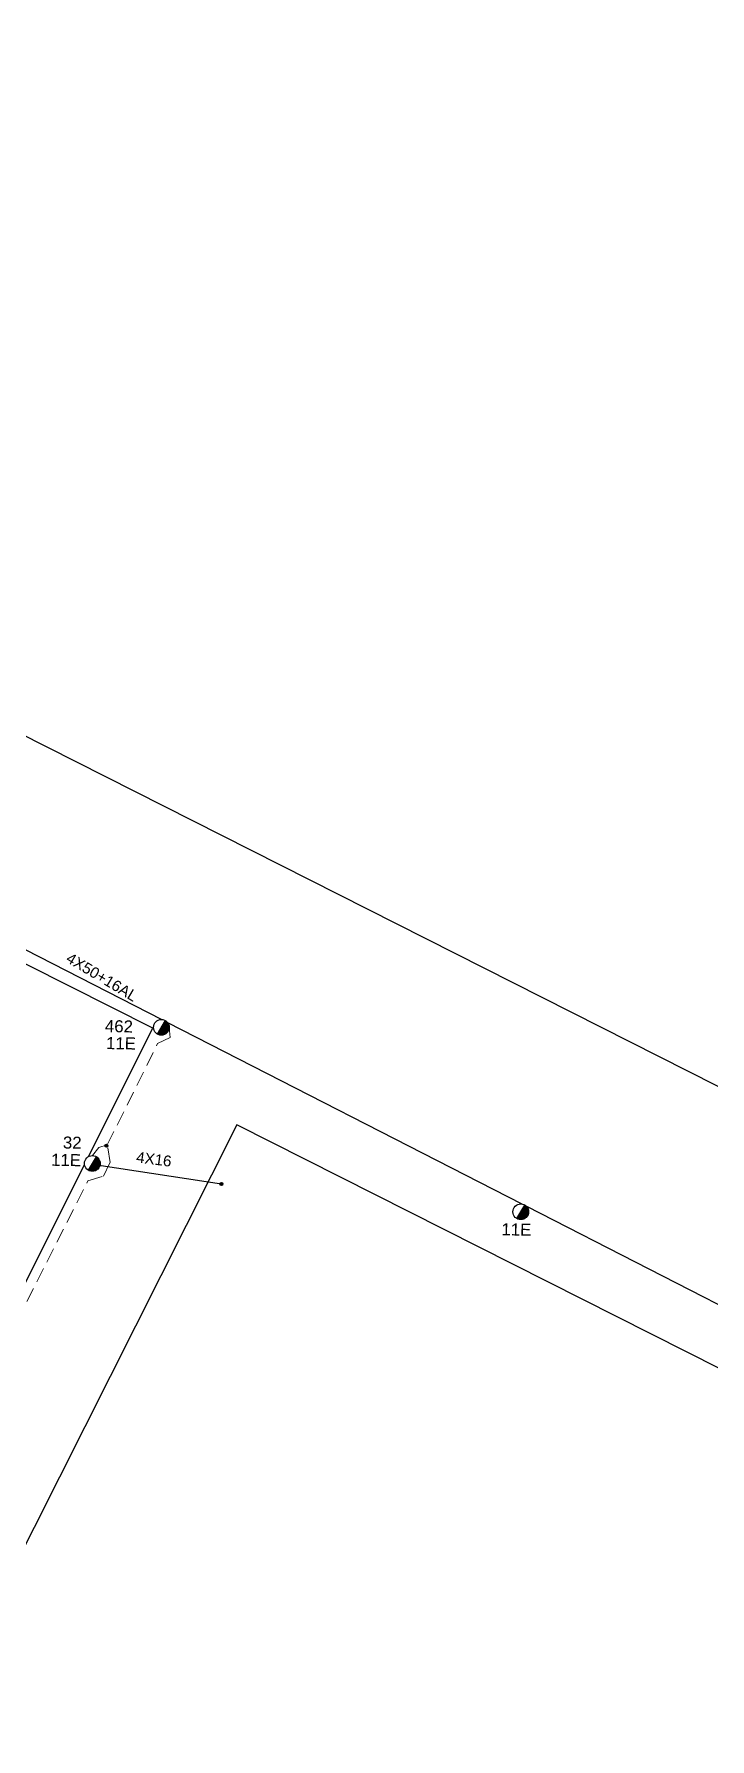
# Model space of a CAD drawing. Header units: millimetres. Extents: x 2875 to 4053, y 1200 to 1741.
# Drawn here: x 3473.7 to 3531.9, y 1447.6 to 1594.4 of the extents above; entities that cross this region are included whole.
import ezdxf

# ---------------------------------------------------------------- set-up
doc = ezdxf.new("R2010")
doc.units = ezdxf.units.MM
doc.linetypes.add('DASHED', pattern=[19.05, 12.7, -6.35])
doc.layers.add('Άγνωστα', color=7, linetype='Continuous', lineweight=5)
for name, color, linetype in [('Γυμνά εναέρια ΧΤ και ΦΟΠ (3Φ)   4x50+16AL', 7, 'Continuous'), ('Εναέρια παροχή ΧΤ 4x16', 7, 'Continuous'), ('Στύλος ΦΜ', 7, 'Continuous'), ('Στύλος ΦΜ @ 1', 7, 'Continuous'), ('Συνδέσεις', 7, 'Continuous'), ('Υπόβαθρο ΔΕΗ', 7, 'Continuous')]:
    doc.layers.add(name, color=color, linetype=linetype)
doc.styles.get("Standard").update_dxf_attribs({"font": 'ARIAL.TTF'})
doc.linetypes.add('SYN_LINE', pattern='A,0.5,-0.0001,["/\\/\\/\\/",Standard,S=0.1,R=0,X=0,Y=-0.05],-0.25', length=0.7501)

# ---------------------------------------------------------------- blocks, each defined once
blk = doc.blocks.new('_ΣΥΝΔΕΣΗ')
at = {"layer": 'Συνδέσεις', "linetype": 'SYN_LINE', "ltscale": 40}
blk.add_hatch(color=256, dxfattribs=at).paths.add_polyline_path([(0.5, -0.01, 1), (-0.5, -0.01, 1)])
at = {"layer": 'Συνδέσεις'}
blk.add_circle((0, -0.01), 0.5, dxfattribs=at)
blk = doc.blocks.new('ΥΠΑΡΧΩΝ ΤΣΙΜΕΝΤΕΝΙΟΣ ΣΤΥΛΟΣ')
at = {"layer": 'Στύλος ΦΜ'}
blk.add_hatch(color=256, dxfattribs=at).paths.add_polyline_path([(-1.29, -2.28, 0.574793), (2.62, 0, 0.268822), (1.3, 2.27)])
blk.add_line((-1.29, -2.28), (1.3, 2.27), dxfattribs=at)
blk.add_circle((0, 0), 2.62, dxfattribs=at)
at = {"layer": 'Στύλος ΦΜ', "flags": 4}
for tag, p in [('ΑΡΙΘΜΟΣ', (-4.68, 8.05)), ('ΤΥΠΟΣ', (-4.91, 3.03))]:
    blk.add_attdef(tag, p, '', height=4, dxfattribs=at)

msp = doc.modelspace()

# ---------------------------------------------------------------- linework, layer by layer
at = {"layer": 'Άγνωστα', "color": 1, "linetype": 'DASHED', "ltscale": 0.1}
for points in [[(3459.122, 1457.123), (3460.236, 1456.841), (3460.866, 1457.109), (3461.466, 1458.361), (3461.219, 1459.049), (3460.227, 1459.796), (3461.834, 1463.212), (3478.305, 1495.68), (3479.64, 1496.094), (3480.219, 1497.26), (3479.973, 1498.781), (3484.306, 1507.491), (3485.385, 1508.007), (3485.309, 1508.88)], [(3478.701, 1497.859), (3479.256, 1498.54), (3479.973, 1498.781)]]:
    msp.add_lwpolyline(points, dxfattribs=at)
at = {"layer": 'Γυμνά εναέρια ΧΤ και ΦΟΠ (3Φ)   4x50+16AL', "color": 1, "ltscale": 0.1}
for points in [[(3427.034, 1539.065), (3484.655, 1509.569)], [(3485.167, 1509.307), (3515.675, 1493.69)], [(3516.05, 1493.498), (3537.137, 1482.703)]]:
    msp.add_lwpolyline(points, dxfattribs=at)
at = {"layer": 'Εναέρια παροχή ΧΤ 4x16', "color": 1, "ltscale": 10}
msp.add_lwpolyline([(3479.272, 1497.002), (3479.458, 1496.998), (3489.793, 1495.411)], dxfattribs=at)
at = {"layer": 'Υπόβαθρο ΔΕΗ', "ltscale": 0.1}
msp.add_lwpolyline([(3544.468, 1707.688), (3528.479, 1697.216), (3512.135, 1686.477), (3508.288, 1689.436), (3471.173, 1657.116), (3426.417, 1618.089), (3400.959, 1595.92), (3382.026, 1579.924), (3562.541, 1488.659), (3581.02, 1531.217), (3584.201, 1530.682), (3602.253, 1592.476), (3611.325, 1623.345), (3621.855, 1658.158), (3623.577, 1682.334), (3625.312, 1706.779)], dxfattribs=at)
at = {"layer": 'Υπόβαθρο ΔΕΗ'}
for points in [[(3478.364, 1497.777), (3483.904, 1508.832), (3455.176, 1523.295), (3424.631, 1462.665), (3424.484, 1462.33), (3415.265, 1444.021), (3436.184, 1432.929), (3444.132, 1428.839), (3460.296, 1461.718), (3478.018, 1497.085)], [(3549.611, 1460.19), (3553.61, 1468.966), (3491.137, 1500.511), (3471.508, 1461.526), (3458.308, 1434.659), (3453.086, 1424.08), (3477.34, 1411.335), (3495.846, 1443.317), (3506.394, 1437.304), (3488.033, 1405.471), (3511.705, 1393.327), (3529.164, 1421.332), (3539.296, 1437.46), (3543.606, 1446.597), (3549.628, 1460.189)]]:
    msp.add_lwpolyline(points, dxfattribs=at)

# ---------------------------------------------------------------- block references
at = {"layer": 'Εναέρια παροχή ΧΤ 4x16', "xscale": 0.2590415103700448, "yscale": 0.2590415103700448, "zscale": 0.2590415103700448, "rotation": 359.0199368875902}
for p in [(3479.891, 1498.7), (3489.794, 1495.414)]:
    msp.add_blockref('_ΣΥΝΔΕΣΗ', p, dxfattribs=at)
at = {"layer": 'Στύλος ΦΜ @ 1', "ltscale": 40}
ref = msp.add_blockref('ΥΠΑΡΧΩΝ ΤΣΙΜΕΝΤΕΝΙΟΣ ΣΤΥΛΟΣ', (3484.631, 1508.891), dxfattribs=dict(at, xscale=0.2590415103700448, yscale=0.2590415103700448, zscale=0.2590415103700448, rotation=359.0199368875902))
ref.add_attrib('ΤΥΠΟΣ', '462', (3479.761, 1508.488), dxfattribs={"layer": 'Στύλος ΦΜ', "height": 1.0362, "rotation": 359.01994, "flags": 4})
ref.add_attrib('ΑΡΙΘΜΟΣ', '11E', (3479.858, 1507.025), dxfattribs={"layer": 'Στύλος ΦΜ', "height": 1.0362, "rotation": 359.01994, "flags": 4})
ref = msp.add_blockref('ΥΠΑΡΧΩΝ ΤΣΙΜΕΝΤΕΝΙΟΣ ΣΤΥΛΟΣ', (3478.689, 1497.181), dxfattribs=dict(at, xscale=0.2590415103700448, yscale=0.2590415103700448, zscale=0.2590415103700448, rotation=359.0199368875902))
ref.add_attrib('ΤΥΠΟΣ', '32', (3476.144, 1498.466), dxfattribs={"layer": 'Στύλος ΦΜ', "height": 1.0362, "rotation": 359.01994, "flags": 4})
ref.add_attrib('ΑΡΙΘΜΟΣ', '11E', (3475.126, 1496.981), dxfattribs={"layer": 'Στύλος ΦΜ', "height": 1.0362, "rotation": 359.01994, "flags": 4})
ref = msp.add_blockref('ΥΠΑΡΧΩΝ ΤΣΙΜΕΝΤΕΝΙΟΣ ΣΤΥΛΟΣ', (3515.569, 1493.02), dxfattribs=dict(at, xscale=0.2590415103700448, yscale=0.2590415103700448, zscale=0.2590415103700448, rotation=359.0199368875902))
ref.add_attrib('ΤΥΠΟΣ', '11E', (3513.896, 1490.998), dxfattribs={"layer": 'Στύλος ΦΜ', "height": 1.0362, "rotation": 359.01994, "flags": 4})

# ---------------------------------------------------------------- texts
at = {"layer": 'Γυμνά εναέρια ΧΤ και ΦΟΠ (3Φ)   4x50+16AL', "color": 7, "insert": (3476.815, 1515.382), "char_height": 0.9325, "width": 87.23055, "attachment_point": 1, "rotation": 329.13712}
msp.add_mtext('4X50+16AL', dxfattribs=at)
at = {"layer": 'Εναέρια παροχή ΧΤ 4x16', "color": 7, "insert": (3482.541, 1498.204), "char_height": 0.9325, "width": 87.23055, "attachment_point": 1, "rotation": 352.68384}
msp.add_mtext('4X16', dxfattribs=at)

doc.saveas('drawing.dxf')
